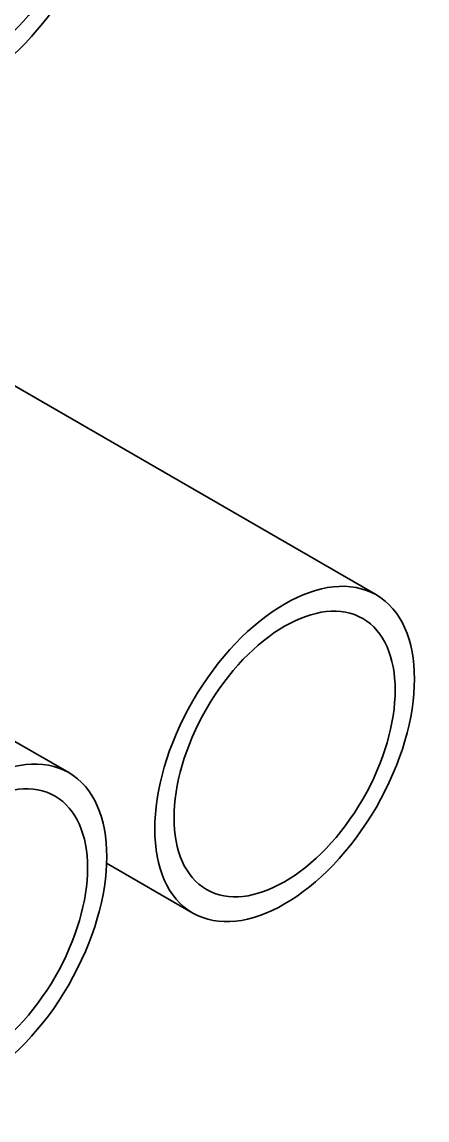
# Model space of a CAD drawing. Header units: millimetres. Extents: x -116965 to 323937, y 291661 to 566926.
# Drawn here: x -16766.2 to -16738.1, y 324867.2 to 324943.1 of the extents above; entities that cross this region are included whole.
import ezdxf

# ---------------------------------------------------------------- set-up
doc = ezdxf.new("R2010")
doc.units = ezdxf.units.MM
doc.layers.add('Visible Edges(Schneider)', color=7, linetype='Continuous', lineweight=35)

msp = doc.modelspace()

# ---------------------------------------------------------------- linework, layer by layer
at = {"layer": 'Visible Edges(Schneider)'}
for p, q in [((-16774.900886, 324922.695793), (-16741.625273, 324903.484109)), ((-16796.197279, 324910.400316), (-16762.921666, 324891.188631)), ((-16760.298471, 324884.922107), (-16754.331156, 324881.476875))]:
    msp.add_line(p, q, dxfattribs=at)
for centre, major_axis in [((-16769.274607, 324949.347078), (-6.352941, -11.003617)), ((-16769.274607, 324949.347078), (-5.411765, -9.373451)), ((-16747.978214, 324892.480492), (6.352941, 11.003617)), ((-16747.978214, 324892.480492), (5.411765, 9.373451)), ((-16769.274607, 324880.185014), (-6.352941, -11.003617)), ((-16769.274607, 324880.185014), (-5.411765, -9.373451))]:
    msp.add_ellipse(centre, major_axis=major_axis, ratio=0.577350269, dxfattribs=at)

doc.saveas('drawing.dxf')
